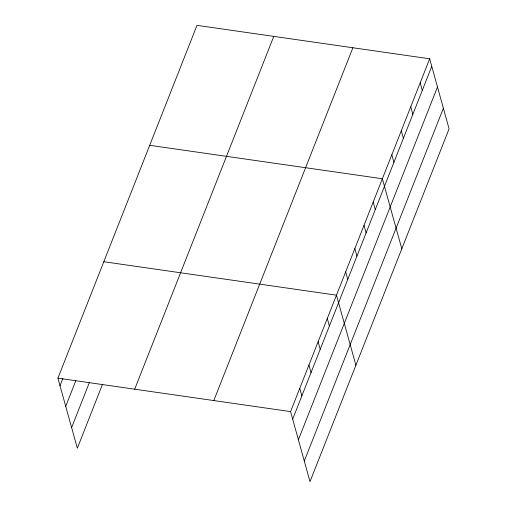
<?xml version="1.0" encoding="UTF-8"?>
<svg xmlns="http://www.w3.org/2000/svg" width="507" height="507" viewBox="0 0 507 507"><rect width="100%" height="100%" fill="white"/><g stroke="black" fill="none" stroke-linecap="round" stroke-linejoin="round"><path stroke-width="0.76" d="M102.579 384.167L77.337 448.207L57.912 378.159L196.995 25.35L429.663 58.793L449.088 128.841L310.005 481.65L290.581 411.602L429.663 58.793M60.003 385.713L62.874 378.431M65.726 406.335L75.765 380.865M71.62 427.578L89.403 382.468M134.691 389.199L273.774 36.39M213.802 400.568L352.885 47.759M292.678 419.156L431.761 66.347M298.395 439.778L437.478 86.97M304.289 461.028L443.372 108.219M149.704 145.306L382.373 178.749L401.804 248.798M103.808 261.732L336.477 295.175L355.901 365.224M57.912 378.159L290.581 411.602M420.208 82.787L422.299 90.341M410.746 106.781L412.844 114.329M401.291 130.768L403.388 138.322M391.835 154.762L393.926 162.31M373.196 202.033L375.288 209.587M364.02 225.323L366.111 232.871M354.837 248.607L356.934 256.162M345.66 271.891L347.751 279.446M327.3 318.466L329.392 326.014M318.117 341.75L320.215 349.298M308.94 365.034L311.032 372.588M299.764 388.318L301.855 395.872"/></g></svg>
